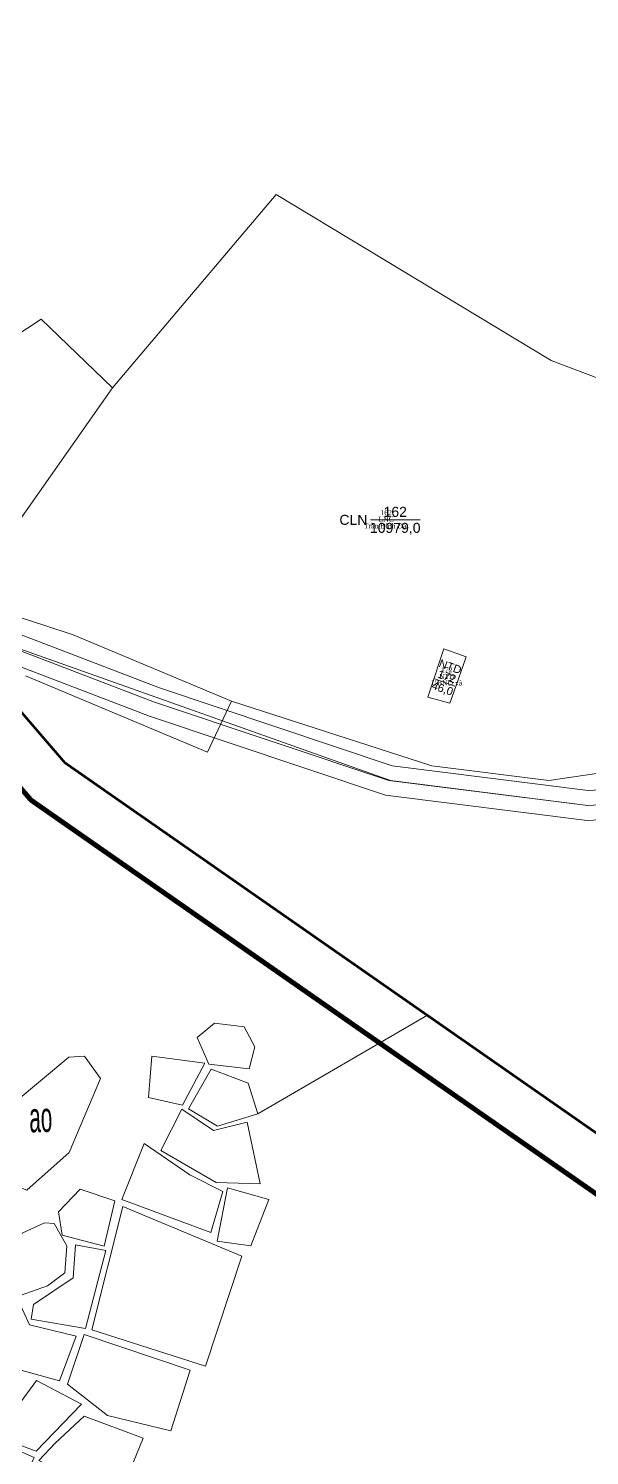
# Model space of a CAD drawing. Header units: metres. Extents: x 0 to 551036, y 0 to 1845929.
# Drawn here: x 548192.6 to 548304.8, y 1842076.3 to 1842361.5 of the extents above; entities that cross this region are included whole.
import ezdxf
from ezdxf.enums import TextEntityAlignment as Align

# ---------------------------------------------------------------- set-up
doc = ezdxf.new("R2010")
doc.units = ezdxf.units.M
doc.header["$MEASUREMENT"] = 0
doc.linetypes.add('BD HH1 KEM TMB$0$DASHDOT2', pattern=[0.5, 0.25, -0.125, 0, -0.125])
doc.layers.get('Defpoints').update_dxf_attribs({"lineweight": 0})
for name, color, linetype, lineweight in [('BD HH1 KEM TMB$0$ao_ho_song_suoi', 7, 'Continuous', 0), ('BD HH1 KEM TMB$0$duongdapcao', 7, 'Continuous', 0), ('BD HH1 KEM TMB$0$ghichuthuyetminh', 7, 'Continuous', 0), ('BD HH1 KEM TMB$0$Line7', 7, 'Continuous', 0), ('BD HH1 KEM TMB$0$Ranh', 7, 'Continuous', 0), ('BD HH1 KEM TMB$0$ranhgioithucvat', 7, 'Continuous', 0), ('Level 10', 7, 'Continuous', 0), ('Level 13', 7, 'Continuous', 0), ('Level 15', 7, 'Continuous', 0), ('Level 2', 7, 'Continuous', 0), ('Level 4', 7, 'Continuous', 0), ('Ranh', 7, 'Continuous', 0)]:
    doc.layers.add(name, color=color, linetype=linetype, lineweight=lineweight)
doc.styles.add('BD HH1 KEM TMB$0$ghichuduongdien', font='', dxfattribs={"height": 6})
doc.styles.add('Style-Arial', font='arial.ttf')
doc.styles.add('Style-Times New Roman', font='times.ttf')
doc.styles.get('BD HH1 KEM TMB$0$ghichuduongdien').set_extended_font_data('.VnArial Narrow')
doc.linetypes.add('FENCELINE1', pattern='A,6.35,-2.54,[133,ltypeshp.shx,S=2.54,R=0,X=-2.54,Y=0],-2.54,25.4', length=36.83)

# ---------------------------------------------------------------- blocks, each defined once
blk = doc.blocks.new('N_THUA_97')
at = {"layer": 'Level 13', "color": 2, "linetype": 'Continuous', "lineweight": 0}
blk.add_line((-3.16, 0), (6.81, 0), dxfattribs=at)
at = {"layer": 'Level 13', "color": 5, "linetype": 'Continuous', "lineweight": 0, "style": 'Style-Arial'}
blk.add_text('162', height=2, dxfattribs=at).set_placement((1.82, 1.6), align=Align.MIDDLE_CENTER)
at = {"layer": 'Level 2', "color": 3, "linetype": 'Continuous', "lineweight": 0, "style": 'Style-Arial'}
blk.add_text('CLN', height=2, dxfattribs=at).set_placement((-3.76, 0), align=Align.MIDDLE_RIGHT)
at = {"layer": 'Level 4', "color": 1, "linetype": 'Continuous', "lineweight": 0, "style": 'Style-Arial'}
blk.add_text('10979,0', height=2, dxfattribs=at).set_placement((1.82, -1.6), align=Align.MIDDLE_CENTER)
blk = doc.blocks.new('N_THUA_106')
at = {"layer": 'Level 13', "color": 2, "linetype": 'Continuous', "lineweight": 0}
blk.add_line((-2.43, -0.49), (1.57, -1.92), dxfattribs=at)
at = {"layer": 'Level 13', "color": 5, "linetype": 'Continuous', "lineweight": 0, "style": 'Style-Arial'}
blk.add_text('172', height=1.6, rotation=340.338, dxfattribs=at).set_placement((0, 0), align=Align.MIDDLE_CENTER)
at = {"layer": 'Level 2', "color": 3, "linetype": 'Continuous', "lineweight": 0, "style": 'Style-Arial'}
blk.add_text('NTD', height=1.6, rotation=340.338, dxfattribs=at).set_placement((0.7, 1.96), align=Align.MIDDLE_CENTER)
at = {"layer": 'Level 4', "color": 1, "linetype": 'Continuous', "lineweight": 0, "style": 'Style-Arial'}
blk.add_text('46,0', height=1.6, rotation=340.338, dxfattribs=at).set_placement((-0.86, -2.41), align=Align.MIDDLE_CENTER)

msp = doc.modelspace()

# ---------------------------------------------------------------- linework, layer by layer
at = {"layer": 'BD HH1 KEM TMB$0$ao_ho_song_suoi', "flags": 128}
msp.add_lwpolyline([(548200.62377, 1842155.94117), (548190.12698, 1842147.12276), (548183.97988, 1842137.72364), (548185.86116, 1842131.79273), (548192.22394, 1842129.33541), (548200.69567, 1842136.85255), (548206.98655, 1842151.67715), (548203.79917, 1842156.16163), (548200.62377, 1842155.94117)], close=True, dxfattribs=at)
at = {"layer": 'BD HH1 KEM TMB$0$duongdapcao', "flags": 128}
for points in [[(548236.72747, 1842153.60752), (548237.81789, 1842157.98983), (548235.70894, 1842162.03339), (548229.8015, 1842162.7109), (548226.32653, 1842159.83954), (548228.63918, 1842154.55388), (548236.72747, 1842153.60752)], [(548216.53672, 1842147.89706), (548223.37881, 1842146.34847), (548227.83635, 1842154.73132), (548217.25568, 1842156.167), (548216.53672, 1842147.89706)], [(548229.08254, 1842153.54299), (548224.5531, 1842145.61718), (548230.37667, 1842142.17048), (548238.41702, 1842144.59554), (548236.47583, 1842150.73616), (548229.08254, 1842153.54299)], [(548236.33204, 1842142.95016), (548229.5978, 1842141.26713), (548223.247, 1842145.54728), (548219.05307, 1842137.27734), (548230.0771, 1842130.884), (548238.93227, 1842130.64203), (548236.33204, 1842142.95016)], [(548231.41916, 1842129.07731), (548224.85267, 1842132.41109), (548215.69793, 1842138.70765), (548211.21642, 1842127.51796), (548229.02263, 1842120.90953), (548231.41916, 1842129.07731)], [(548209.83842, 1842127.23835), (548202.91245, 1842129.58275), (548198.53879, 1842125.00148), (548199.31766, 1842120.37182), (548207.70551, 1842118.18336), (548209.83842, 1842127.23835)], [(548240.63381, 1842127.46418), (548232.40173, 1842129.85698), (548230.31675, 1842119.18887), (548237.03902, 1842118.25326), (548240.63381, 1842127.46418)], [(548235.20567, 1842116.15082), (548211.45608, 1842126.09303), (548205.26105, 1842101.4284), (548227.96816, 1842094.19085), (548235.20567, 1842116.15082)], [(548195.79477, 1842122.80226), (548191.31326, 1842120.74822), (548189.16837, 1842117.43594), (548189.93525, 1842109.64994), (548183.56049, 1842103.99864), (548176.52668, 1842099.14314), (548179.67811, 1842095.14797), (548185.13022, 1842095.06732), (548189.12044, 1842102.45004), (548191.09757, 1842108.34331), (548196.34597, 1842110.2468), (548199.85688, 1842112.83317), (548200.26429, 1842118.23713), (548197.72397, 1842122.71623), (548195.79477, 1842122.80226)], [(548201.98979, 1842118.46296), (548201.47454, 1842111.85992), (548193.55401, 1842106.53661), (548193.11065, 1842103.56309), (548203.95494, 1842101.74027), (548208.00508, 1842117.28001), (548201.98979, 1842118.46296)], [(548202.09764, 1842100.17554), (548192.78712, 1842102.42315), (548191.03766, 1842106.22474), (548188.19777, 1842096.28254), (548188.61716, 1842094.03492), (548198.79043, 1842091.23884), (548202.09764, 1842100.17554)], [(548203.69133, 1842100.48741), (548200.33619, 1842090.59897), (548208.35257, 1842084.29704), (548221.01822, 1842081.22673), (548224.88862, 1842093.38429), (548203.69133, 1842100.48741)], [(548194.17711, 1842091.33025), (548185.93305, 1842080.19433), (548194.06927, 1842077.18317), (548203.16409, 1842086.55541), (548194.17711, 1842091.33025)], [(548203.67934, 1842084.16261), (548197.89173, 1842078.76403), (548194.64443, 1842075.3012), (548210.44954, 1842067.40227), (548215.50621, 1842079.79105), (548203.67934, 1842084.16261)], [(548171.99724, 1842072.47823), (548190.12698, 1842068.23034), (548193.68582, 1842075.93569), (548178.7195, 1842082.4527), (548171.99724, 1842072.47823)]]:
    msp.add_lwpolyline(points, close=True, dxfattribs=at)
at = {"layer": 'BD HH1 KEM TMB$0$Line7', "color": 7, "flags": 128}
for points in [[(547244.75993, 1841942.61824), (547353.67218, 1841993.24214), (547454.85171, 1842006.55876), (547660.77425, 1842067.35435), (547814.77334, 1842095.50202), (547891.79164, 1842137.20629), (547999.58168, 1842168.55117), (548057.17261, 1842197.72398), (548110.3341, 1842221.87445), (548150.01338, 1842240.72661), (548178.72365, 1842245.05815), (548218.79285, 1842229.72757), (548265.29558, 1842214.16635), (548304.51484, 1842209.25956), (548346.56974, 1842211.63666)], [(547246.02445, 1841939.89777), (547354.51963, 1841990.32781), (547455.47598, 1842003.61505), (547661.47064, 1842064.43193), (547815.78218, 1842092.63671), (547892.93771, 1842134.41529), (548000.68788, 1842165.74858), (548058.47143, 1842195.01896), (548111.59832, 1842219.15371), (548150.89986, 1842237.82641), (548178.38974, 1842241.97382), (548217.78038, 1842226.90286), (548264.6268, 1842211.22663), (548304.41244, 1842206.24898), (548346.36613, 1842208.62036)], [(547247.28896, 1841937.17729), (547355.36708, 1841987.41347), (547456.10024, 1842000.67134), (547662.16704, 1842061.50952), (547816.79101, 1842089.7714), (547894.08378, 1842131.62429), (548001.79407, 1842162.94599), (548059.77025, 1842192.31394), (548112.86253, 1842216.43297), (548151.78634, 1842234.9262), (548178.05584, 1842238.8895), (548216.76791, 1842224.07815), (548263.95802, 1842208.28691), (548304.31004, 1842203.23841), (548346.16251, 1842205.60406)]]:
    msp.add_lwpolyline(points, dxfattribs=at)
at = {"layer": 'BD HH1 KEM TMB$0$Ranh', "color": 3, "linetype": 'BD HH1 KEM TMB$0$DASHDOT2', "ltscale": 6, "const_width": 0.5}
msp.add_lwpolyline([(547034.43997, 1842987.82483), (547784.75541, 1842697.43071), (548199.83297, 1842214.79155), (548597.52544, 1841937.88793), (548392.50742, 1841468.26311), (548551.48494, 1841051.14892), (548101.10368, 1840704.91926), (547600.75752, 1840951.69702), (547242.57197, 1841928.07708), (546883.41754, 1842351.55456)], dxfattribs=at)
at = {"layer": 'BD HH1 KEM TMB$0$ranhgioithucvat', "flags": 128}
msp.add_lwpolyline([(548238.41702, 1842144.59554), (548272.34295, 1842164.30461)], dxfattribs=at)
at = {"layer": 'Defpoints', "color": 3, "flags": 128}
msp.add_lwpolyline([(548178.38974, 1842241.97382), (548264.94174, 1842211.22663), (548304.41244, 1842206.24898), (548346.36613, 1842208.62036), (548491.0405, 1842171.71603), (548529.75697, 1842152.67152), (548567.62303, 1842152.65061), (548652.77713, 1842202.59695), (548677.20203, 1842235.17333), (548719.08268, 1842334.27441), (548968.03218, 1842580.80223), (549287.78991, 1842794.01924)], dxfattribs=at)
at = {"layer": 'Level 10', "color": 5, "linetype": 'Continuous', "lineweight": 0}
for p, q in [((548191.96, 1842232.15), (548195.1544, 1842230.8128)), ((548228.39, 1842216.9), (548233.19, 1842227.08))]:
    msp.add_line(p, q, dxfattribs=at)
at = {"layer": 'Level 10', "color": 5}
msp.add_line((548195.1544, 1842230.8128), (548228.39, 1842216.9), dxfattribs=at)
at = {"layer": 'Level 10', "color": 5, "linetype": 'Continuous', "lineweight": 0, "flags": 128}
for points in [[(548209.38, 1842289.72), (548242.11, 1842328.38), (548297.13, 1842295.21), (548338.83, 1842279.38), (548321.97, 1842223.14), (548320.17, 1842217.13), (548319.39, 1842214.54), (548296.64, 1842211.26), (548273.24, 1842214.19), (548233.19, 1842227.08)], [(548148.07, 1842278.71), (548186.65, 1842297.91), (548195.07, 1842303.46), (548209.38, 1842289.72)], [(548181.53, 1842246.81), (548184.3573, 1842252.0124), (548187.505, 1842257.8046), (548189.41, 1842261.31), (548209.38, 1842289.72)], [(548181.53, 1842246.81), (548186.2952, 1842245.2685), (548195.799, 1842242.194), (548201.53, 1842240.34), (548207.73, 1842237.74), (548229.02, 1842228.83), (548233.19, 1842227.08)], [(548280.1, 1842235.93), (548275.65, 1842237.52), (548272.96, 1842229.52), (548272.41, 1842227.88), (548276.81, 1842226.68), (548277.61, 1842228.92), (548280.1, 1842235.93)]]:
    msp.add_lwpolyline(points, dxfattribs=at)
at = {"layer": 'Ranh', "linetype": 'FENCELINE1', "lineweight": 13, "const_width": 1}
msp.add_lwpolyline([(545039.78842, 1844094.35008), (545124.08835, 1843654.25007), (545296.08835, 1843665.35004), (545306.4884, 1843960.65004), (545709.48834, 1843646.54997), (545656.48829, 1843320.54998), (546108.28829, 1843335.54991), (547778.80819, 1842689.00963), (548193.07811, 1842207.30956), (548585.07806, 1841934.3695), (548381.70799, 1841468.51953), (548541.08792, 1841050.34951), (548101.40786, 1840712.89958), (547608.7779, 1840958.86966), (547251.34806, 1841933.18972), (546890.08813, 1842359.14978), (545600.78827, 1843192.74999), (545260.58826, 1843158.05004), (544710.1383, 1843401.59013), (544568.32841, 1844020.54016), (545039.78842, 1844094.35008)], dxfattribs=at)

# ---------------------------------------------------------------- block references
at = {"layer": 'Level 2', "color": 3, "linetype": 'Continuous', "lineweight": 0}
for name, p in [('N_THUA_97', (548264.1042, 1842263.3345)), ('N_THUA_106', (548276.23989, 1842232.03575))]:
    msp.add_blockref(name, p, dxfattribs=at)

# ---------------------------------------------------------------- texts
at = {"layer": 'BD HH1 KEM TMB$0$ghichuthuyetminh', "linetype": 'ByBlock', "style": 'BD HH1 KEM TMB$0$ghichuduongdien', "width": 0.6}
msp.add_text('ao', height=6, rotation=1.8202087, dxfattribs=at).set_placement((548192.80579, 1842140.89514))
at = {"layer": 'Level 15', "color": 2, "linetype": 'Continuous', "lineweight": 0, "char_height": 1, "attachment_point": 5, "line_spacing_factor": 0.790495, "style": 'Style-Times New Roman'}
for s, insert in [('162\\PLNC\\PTrần Đình Đạt', (548264.1042, 1842263.3345)), ('172\\PNTD\\PUBND xã', (548276.23989, 1842232.03575))]:
    msp.add_mtext(s, dxfattribs=dict(at, insert=insert))

doc.saveas('drawing.dxf')
